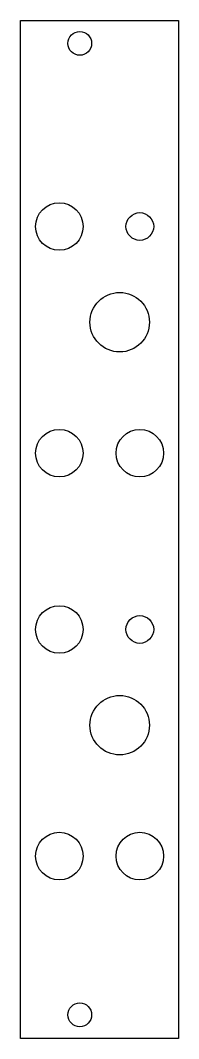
# Model space of a CAD drawing. Header units: millimetres. Extents: x 0 to 20, y 0 to 128.
import ezdxf

# ---------------------------------------------------------------- set-up
doc = ezdxf.new("R2010")
doc.units = ezdxf.units.MM
doc.layers.add('Contour', color=7, linetype='CONTINUOUS')

msp = doc.modelspace()

# ---------------------------------------------------------------- linework, layer by layer
at = {"layer": 'Contour', "color": 7, "linetype": 'CONTINUOUS'}
for p, q in [((0, 0), (0, 128.4)), ((0, 128.4), (19.98, 128.4)), ((19.98, 128.4), (19.98, 0)), ((19.98, 0), (0, 0))]:
    msp.add_line(p, q, dxfattribs=at)
for centre, radius in [((7.5, 125.5), 1.5), ((4.92, 102.405), 3), ((15.08, 102.405), 1.75), ((12.54, 90.335), 3.75), ((4.92, 73.825), 3), ((15.08, 73.825), 3), ((4.92, 51.595), 3), ((15.08, 51.595), 1.75), ((12.54, 39.525), 3.75), ((4.92, 23.015), 3), ((15.08, 23.015), 3), ((7.5, 3), 1.5)]:
    msp.add_circle(centre, radius, dxfattribs=at)

doc.saveas('drawing.dxf')
